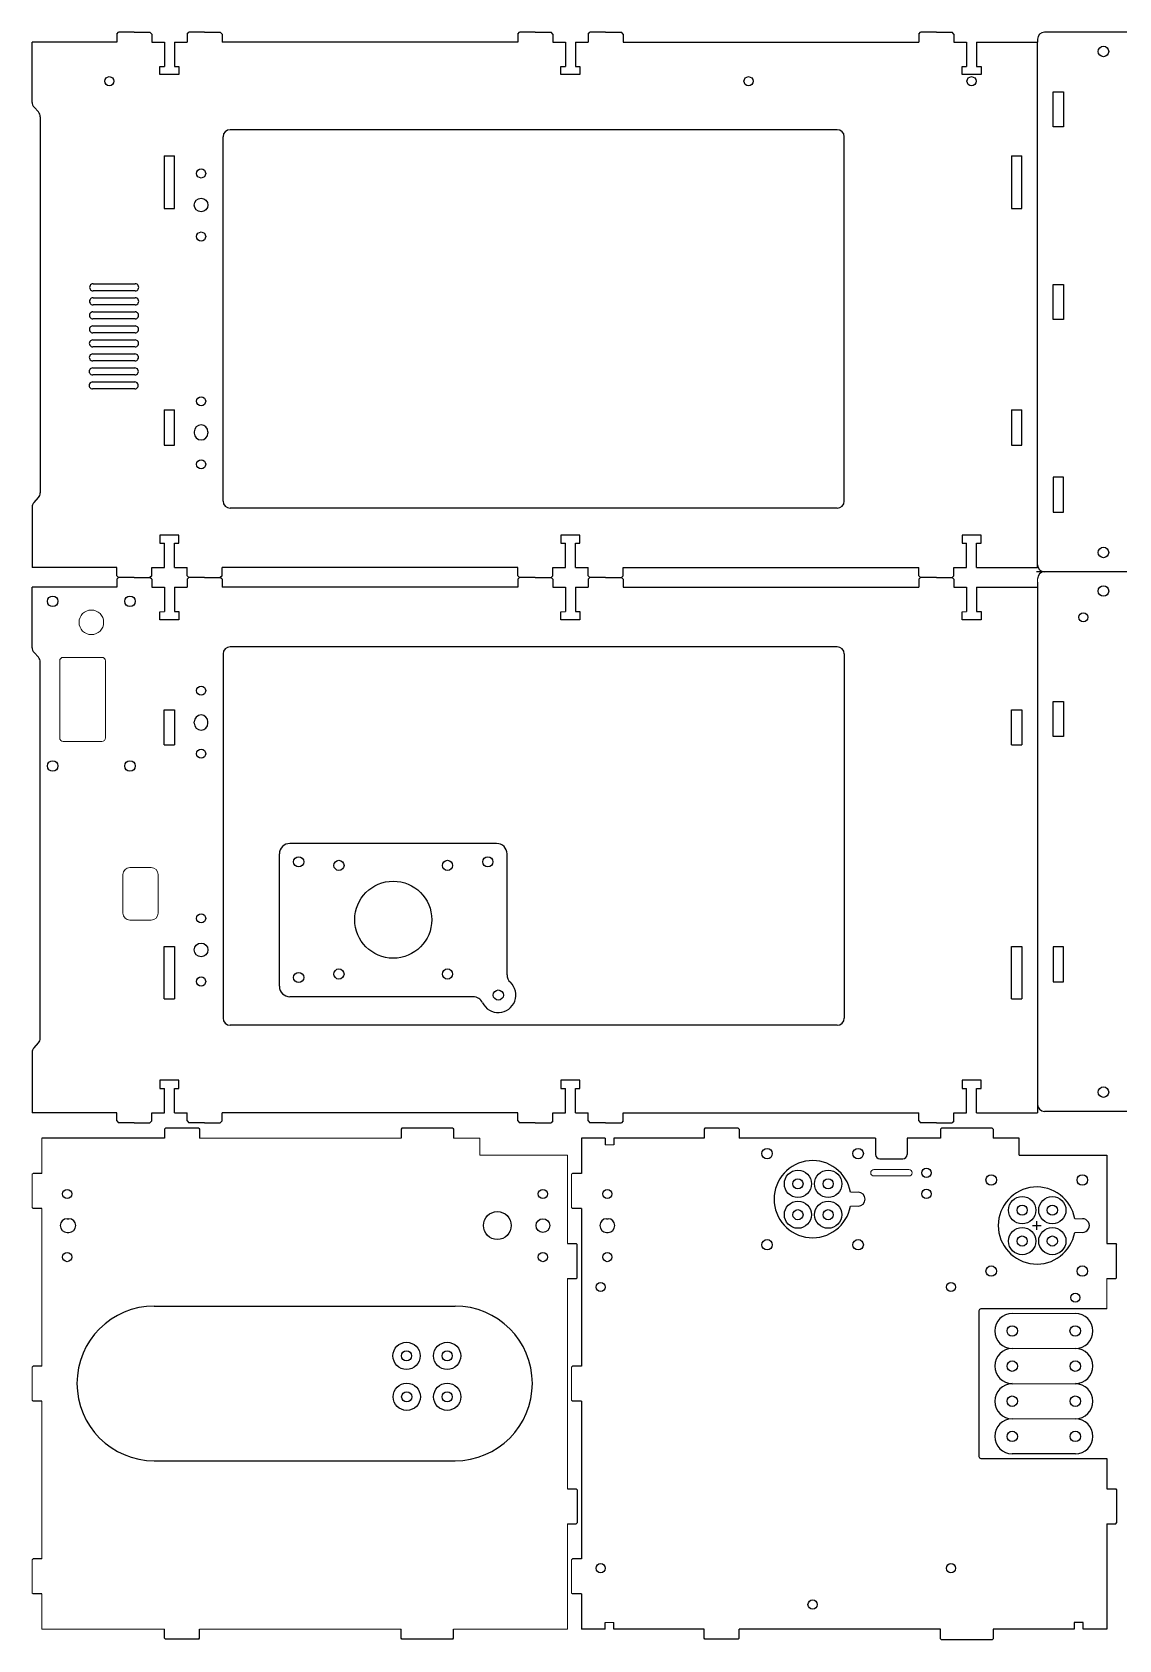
# Model space of a CAD drawing. Extents: x 141 to 715, y -757 to -299.
# Drawn here: x 141.5 to 451.7, y -757.3 to -298.5 of the extents above; entities that cross this region are included whole.
import ezdxf

# ---------------------------------------------------------------- set-up
doc = ezdxf.new("R2010")
doc.units = 0
doc.header["$MEASUREMENT"] = 0
doc.layers.get('0').update_dxf_attribs({"linetype": 'CONTINUOUS'})
doc.layers.add('DL', color=7, linetype='CONTINUOUS')
doc.layers.add('Layer 1', color=7, linetype='CONTINUOUS')

msp = doc.modelspace()

# ---------------------------------------------------------------- linework, layer by layer
for p, q in [((165.62, -301.35), (141.5, -301.35)), ((165.62, -299.05), (166.12, -298.55)), ((165.62, -299.05), (165.62, -301.35)), ((170.62, -298.55), (166.12, -298.55)), ((170.62, -298.55), (175.12, -298.55)), ((175.62, -299.05), (175.12, -298.55)), ((175.62, -299.05), (175.62, -301.35)), ((179.23, -301.35), (179.23, -308.3)), ((182.09, -301.35), (182.09, -308.3)), ((185.7, -299.05), (186.2, -298.55)), ((185.7, -299.05), (185.7, -301.35)), ((190.7, -298.55), (186.2, -298.55)), ((190.7, -298.55), (195.2, -298.55)), ((195.7, -299.05), (195.2, -298.55)), ((195.7, -299.05), (195.7, -301.35)), ((280.12, -301.35), (195.7, -301.35)), ((280.12, -299.05), (280.62, -298.55)), ((280.12, -299.05), (280.12, -301.35)), ((285.12, -298.55), (280.62, -298.55)), ((285.12, -298.55), (289.62, -298.55)), ((290.12, -299.05), (289.62, -298.55)), ((290.12, -299.05), (290.12, -301.35)), ((293.73, -301.35), (293.73, -308.3)), ((296.59, -301.35), (296.59, -308.3)), ((300.2, -299.05), (300.7, -298.55)), ((300.2, -299.05), (300.2, -301.35)), ((305.2, -298.55), (300.7, -298.55)), ((305.2, -298.55), (309.7, -298.55)), ((310.2, -299.05), (309.7, -298.55)), ((310.2, -299.05), (310.2, -301.35)), ((310.2, -301.35), (394.62, -301.35)), ((394.62, -299.05), (395.12, -298.55)), ((394.62, -299.05), (394.62, -301.35)), ((399.62, -298.55), (395.12, -298.55)), ((399.62, -298.55), (404.12, -298.55)), ((404.62, -299.05), (404.12, -298.55)), ((404.62, -299.05), (404.62, -301.35)), ((408.23, -301.35), (408.23, -308.3)), ((411.09, -301.35), (428.5, -301.35)), ((411.09, -301.35), (411.09, -308.3)), ((428.5, -451.35), (428.5, -301.35)), ((177.95, -308.31), (179.23, -308.3)), ((177.95, -310.65), (177.95, -308.31)), ((183.37, -310.65), (177.95, -310.65)), ((182.09, -308.3), (183.37, -308.3)), ((183.37, -308.3), (183.37, -310.65)), ((292.45, -308.31), (293.73, -308.3)), ((292.45, -310.65), (292.45, -308.31)), ((297.87, -310.65), (292.45, -310.65)), ((296.59, -308.3), (297.87, -308.3)), ((297.87, -308.3), (297.87, -310.65)), ((406.95, -308.31), (408.23, -308.3)), ((406.95, -310.65), (406.95, -308.31)), ((412.37, -310.65), (406.95, -310.65)), ((411.09, -308.3), (412.37, -308.3)), ((412.37, -308.3), (412.37, -310.65)), ((142.02, -319.9), (143.3, -321.3)), ((196, -432.35), (196, -328.35)), ((142.02, -432.77), (143.3, -431.37)), ((371.33, -434.35), (198, -434.35)), ((183.37, -442.05), (177.95, -442.05)), ((177.95, -442.05), (177.95, -444.4)), ((177.95, -444.4), (179.23, -444.4)), ((179.23, -451.35), (179.23, -444.4)), ((182.09, -451.35), (182.09, -444.4)), ((182.09, -444.4), (183.37, -444.4)), ((183.37, -444.4), (183.37, -442.05)), ((297.87, -442.05), (292.45, -442.05)), ((292.45, -442.05), (292.45, -444.4)), ((292.45, -444.4), (293.73, -444.4)), ((293.73, -451.35), (293.73, -444.4)), ((296.59, -451.35), (296.59, -444.4)), ((296.59, -444.4), (297.87, -444.4)), ((297.87, -444.4), (297.87, -442.05)), ((412.37, -442.05), (406.95, -442.05)), ((406.95, -442.05), (406.95, -444.4)), ((406.95, -444.4), (408.23, -444.4)), ((408.23, -451.35), (408.23, -444.4)), ((411.09, -451.35), (411.09, -444.4)), ((411.09, -444.4), (412.37, -444.4)), ((412.37, -444.4), (412.37, -442.05)), ((165.62, -451.35), (141.5, -451.35)), ((165.62, -453.65), (165.62, -451.35)), ((165.62, -453.65), (166.12, -454.15)), ((165.62, -454.65), (166.12, -454.15)), ((170.62, -454.15), (166.12, -454.15)), ((170.62, -454.15), (166.12, -454.15)), ((170.62, -454.15), (175.12, -454.15)), ((170.62, -454.15), (175.12, -454.15)), ((175.62, -453.65), (175.12, -454.15)), ((175.62, -454.65), (175.12, -454.15)), ((175.62, -453.65), (175.62, -451.35)), ((185.7, -453.65), (185.7, -451.35)), ((185.7, -453.65), (186.2, -454.15)), ((185.7, -454.65), (186.2, -454.15)), ((190.7, -454.15), (186.2, -454.15)), ((190.7, -454.15), (186.2, -454.15)), ((190.7, -454.15), (195.2, -454.15)), ((190.7, -454.15), (195.2, -454.15)), ((195.7, -453.65), (195.2, -454.15)), ((195.7, -454.65), (195.2, -454.15)), ((280.12, -451.35), (195.7, -451.35)), ((195.7, -453.65), (195.7, -451.35)), ((280.12, -453.65), (280.12, -451.35)), ((280.12, -453.65), (280.62, -454.15)), ((280.12, -454.65), (280.62, -454.15)), ((285.12, -454.15), (280.62, -454.15)), ((285.12, -454.15), (280.62, -454.15)), ((285.12, -454.15), (289.62, -454.15)), ((285.12, -454.15), (289.62, -454.15)), ((290.12, -453.65), (289.62, -454.15)), ((290.12, -454.65), (289.62, -454.15)), ((290.12, -453.65), (290.12, -451.35)), ((300.2, -453.65), (300.2, -451.35)), ((300.2, -453.65), (300.7, -454.15)), ((300.2, -454.65), (300.7, -454.15)), ((305.2, -454.15), (300.7, -454.15)), ((305.2, -454.15), (300.7, -454.15)), ((305.2, -454.15), (309.7, -454.15)), ((305.2, -454.15), (309.7, -454.15)), ((310.2, -453.65), (309.7, -454.15)), ((310.2, -454.65), (309.7, -454.15)), ((310.2, -453.65), (310.2, -451.35)), ((310.2, -451.35), (394.62, -451.35)), ((394.62, -453.65), (394.62, -451.35)), ((394.62, -453.65), (395.12, -454.15)), ((394.62, -454.65), (395.12, -454.15)), ((399.62, -454.15), (395.12, -454.15)), ((399.62, -454.15), (395.12, -454.15)), ((399.62, -454.15), (404.12, -454.15)), ((399.62, -454.15), (404.12, -454.15)), ((404.62, -453.65), (404.12, -454.15)), ((404.62, -454.65), (404.12, -454.15)), ((404.62, -453.65), (404.62, -451.35)), ((411.09, -451.35), (428.5, -451.35)), ((165.62, -456.95), (141.5, -456.95)), ((165.62, -454.65), (165.62, -456.95)), ((175.62, -454.65), (175.62, -456.95)), ((179.23, -456.95), (179.23, -463.9)), ((182.09, -456.95), (182.09, -463.9)), ((185.7, -454.65), (185.7, -456.95)), ((195.7, -454.65), (195.7, -456.95)), ((280.12, -456.95), (195.7, -456.95)), ((280.12, -454.65), (280.12, -456.95)), ((290.12, -454.65), (290.12, -456.95)), ((293.73, -456.95), (293.73, -463.9)), ((296.59, -456.95), (296.59, -463.9)), ((300.2, -454.65), (300.2, -456.95)), ((310.2, -454.65), (310.2, -456.95)), ((310.2, -456.95), (394.62, -456.95)), ((394.62, -454.65), (394.62, -456.95)), ((404.62, -454.65), (404.62, -456.95)), ((408.23, -456.95), (408.23, -463.9)), ((411.09, -456.95), (428.5, -456.95)), ((411.09, -456.95), (411.09, -463.9)), ((177.95, -463.91), (179.23, -463.9)), ((177.95, -466.25), (177.95, -463.91)), ((183.37, -466.25), (177.95, -466.25)), ((182.09, -463.9), (183.37, -463.9)), ((183.37, -463.9), (183.37, -466.25)), ((292.45, -463.91), (293.73, -463.9)), ((292.45, -466.25), (292.45, -463.91)), ((297.87, -466.25), (292.45, -466.25)), ((296.59, -463.9), (297.87, -463.9)), ((297.87, -463.9), (297.87, -466.25)), ((406.95, -463.91), (408.23, -463.9)), ((406.95, -466.25), (406.95, -463.91)), ((412.37, -466.25), (406.95, -466.25)), ((411.09, -463.9), (412.37, -463.9)), ((412.37, -463.9), (412.37, -466.25)), ((142.02, -475.54), (143.3, -476.94)), ((196, -475.95), (196, -579.95)), ((371.33, -473.95), (198, -473.95)), ((142.02, -588.4), (143.3, -587)), ((183.37, -597.65), (177.95, -597.65)), ((177.95, -597.65), (177.95, -600)), ((177.95, -600), (179.23, -600)), ((179.23, -606.95), (179.23, -600)), ((182.09, -606.95), (182.09, -600)), ((182.09, -600), (183.37, -600)), ((183.37, -600), (183.37, -597.65)), ((297.87, -597.65), (292.45, -597.65)), ((292.45, -597.65), (292.45, -600)), ((292.45, -600), (293.73, -600)), ((293.73, -606.95), (293.73, -600)), ((296.59, -606.95), (296.59, -600)), ((296.59, -600), (297.87, -600)), ((297.87, -600), (297.87, -597.65)), ((412.37, -597.65), (406.95, -597.65)), ((406.95, -597.65), (406.95, -600)), ((406.95, -600), (408.23, -600)), ((408.23, -606.95), (408.23, -600)), ((411.09, -606.95), (411.09, -600)), ((411.09, -600), (412.37, -600)), ((412.37, -600), (412.37, -597.65)), ((165.62, -606.95), (141.5, -606.95)), ((165.62, -609.25), (165.62, -606.95)), ((165.62, -609.25), (166.12, -609.75)), ((170.62, -609.75), (166.12, -609.75)), ((170.62, -609.75), (175.12, -609.75)), ((175.62, -609.25), (175.12, -609.75)), ((175.62, -609.25), (175.62, -606.95)), ((185.7, -609.25), (185.7, -606.95)), ((185.7, -609.25), (186.2, -609.75)), ((190.7, -609.75), (186.2, -609.75)), ((190.7, -609.75), (195.2, -609.75)), ((195.7, -609.25), (195.2, -609.75)), ((280.12, -606.95), (195.7, -606.95)), ((195.7, -609.25), (195.7, -606.95)), ((280.12, -609.25), (280.12, -606.95)), ((280.12, -609.25), (280.62, -609.75)), ((285.12, -609.75), (280.62, -609.75)), ((285.12, -609.75), (289.62, -609.75)), ((290.12, -609.25), (289.62, -609.75)), ((290.12, -609.25), (290.12, -606.95)), ((300.2, -609.25), (300.2, -606.95)), ((300.2, -609.25), (300.7, -609.75)), ((305.2, -609.75), (300.7, -609.75)), ((305.2, -609.75), (309.7, -609.75)), ((310.2, -609.25), (309.7, -609.75)), ((310.2, -609.25), (310.2, -606.95)), ((310.2, -606.95), (394.62, -606.95)), ((394.62, -609.25), (394.62, -606.95)), ((394.62, -609.25), (395.12, -609.75)), ((399.62, -609.75), (395.12, -609.75)), ((399.62, -609.75), (404.12, -609.75)), ((404.62, -609.25), (404.12, -609.75)), ((404.62, -609.25), (404.62, -606.95)), ((411.09, -606.95), (428.5, -606.95))]:
    msp.add_line(p, q)
for centre, radius in [((189.73, -338.85), 1.3), ((189.73, -347.85), 1.95), ((189.73, -356.85), 1.3), ((189.73, -403.85), 1.3), ((189.73, -421.85), 1.3), ((189.73, -486.45), 1.3), ((189.73, -504.45), 1.3), ((189.73, -551.45), 1.3), ((189.73, -560.45), 1.95), ((189.73, -569.45), 1.3)]:
    msp.add_circle(centre, radius)
for centre, radius, start, end in [((189.73, -412.55), 1.95, 0, 180), ((189.73, -412.95), 1.95, 180, 0), ((198, -432.35), 2, 180, 270), ((198, -475.95), 2, 90, 180), ((189.73, -495.35), 1.95, 0, 180), ((189.73, -495.75), 1.95, 180, 0)]:
    msp.add_arc(centre, radius, start, end)
at = {"layer": 'DL'}
for p, q in [((141.5, -318.55), (141.5, -301.35)), ((428.5, -300.52), (428.5, -300.52)), ((713.5, -298.52), (430.5, -298.52)), ((143.82, -322.65), (143.82, -430.02)), ((371.33, -326.35), (198, -326.35)), ((373.33, -432.35), (373.33, -328.35)), ((141.5, -434.12), (141.5, -451.35)), ((714.43, -452.52), (428.17, -452.52)), ((141.5, -474.19), (141.5, -456.95)), ((373.33, -475.95), (373.33, -579.95)), ((143.82, -585.65), (143.82, -478.29)), ((274.07, -530.07), (215.07, -530.07)), ((212.07, -570.82), (212.07, -533.07)), ((277.07, -567.51), (277.07, -533.07)), ((267.37, -573.82), (215.07, -573.82)), ((371.33, -581.95), (198, -581.95)), ((141.5, -589.75), (141.5, -606.95)), ((713.5, -606.52), (430.5, -606.52)), ((179.29, -614.14), (144.29, -614.14)), ((179.54, -611.34), (179.29, -611.59)), ((179.29, -611.59), (179.29, -614.14)), ((189.04, -611.34), (179.54, -611.34)), ((189.04, -611.34), (189.29, -611.59)), ((189.29, -611.59), (189.29, -614.14)), ((247.04, -611.34), (246.79, -611.59)), ((246.79, -611.59), (246.79, -614.14)), ((261.54, -611.34), (247.04, -611.34)), ((261.54, -611.34), (261.79, -611.59)), ((261.79, -611.59), (261.79, -614.14)), ((305.04, -614.14), (298.29, -614.14)), ((298.29, -614.14), (298.29, -624.24)), ((305.04, -614.14), (305.04, -616.09)), ((333.29, -614.14), (307.59, -614.14)), ((307.59, -614.14), (307.59, -616.09)), ((333.54, -611.34), (333.29, -611.59)), ((333.29, -611.59), (333.29, -614.14)), ((343.04, -611.34), (333.54, -611.34)), ((343.04, -611.34), (343.29, -611.59)), ((343.29, -611.59), (343.29, -614.14)), ((382.29, -614.14), (343.29, -614.14)), ((382.29, -614.14), (382.29, -618.84)), ((400.79, -614.14), (391.29, -614.14)), ((391.29, -614.14), (391.29, -618.84)), ((401.04, -611.34), (400.79, -611.59)), ((400.79, -611.59), (400.79, -614.14)), ((415.54, -611.34), (401.04, -611.34)), ((415.54, -611.34), (415.79, -611.59)), ((415.79, -611.59), (415.79, -614.14)), ((423.29, -614.14), (415.79, -614.14)), ((423.29, -619.04), (423.29, -614.14)), ((423.29, -619.04), (448.29, -619.04)), ((448.29, -619.04), (448.29, -644.24)), ((383.49, -620.04), (390.09, -620.04)), ((144.29, -624.24), (141.74, -624.24)), ((298.29, -624.24), (295.74, -624.24)), ((144.29, -634.24), (141.74, -634.24)), ((298.29, -634.24), (295.74, -634.24)), ((298.29, -634.24), (298.29, -679.24)), ((294.29, -644.24), (296.84, -644.24)), ((448.29, -644.24), (450.84, -644.24)), ((294.29, -654.24), (296.84, -654.24)), ((448.29, -654.24), (450.84, -654.24)), ((144.29, -679.24), (141.74, -679.24)), ((298.29, -679.24), (295.74, -679.24)), ((144.29, -689.24), (141.74, -689.24)), ((298.29, -689.24), (295.74, -689.24)), ((298.29, -689.24), (298.29, -734.24)), ((439.31, -704.3), (421.27, -704.3)), ((294.29, -714.24), (296.84, -714.24)), ((448.29, -714.24), (450.84, -714.24)), ((294.29, -724.24), (296.84, -724.24)), ((448.29, -724.24), (450.84, -724.24)), ((144.29, -734.24), (141.74, -734.24)), ((298.29, -734.24), (295.74, -734.24)), ((144.29, -744.24), (141.74, -744.24)), ((298.29, -744.24), (295.74, -744.24)), ((298.29, -744.24), (298.29, -754.34)), ((305.04, -754.34), (305.04, -752.38)), ((307.59, -754.34), (307.59, -752.38)), ((179.29, -756.89), (179.29, -754.34)), ((179.54, -757.14), (179.29, -756.89)), ((189.04, -757.14), (189.29, -756.89)), ((189.29, -756.89), (189.29, -754.34)), ((246.79, -756.89), (246.79, -754.34)), ((247.04, -757.14), (246.79, -756.89)), ((261.54, -757.14), (261.79, -756.89)), ((261.79, -756.89), (261.79, -754.34)), ((305.04, -754.34), (298.29, -754.34)), ((333.29, -754.34), (307.59, -754.34)), ((333.29, -756.89), (333.29, -754.34)), ((333.54, -757.14), (333.29, -756.89)), ((343.04, -757.14), (343.29, -756.89)), ((343.29, -756.89), (343.29, -754.34)), ((400.79, -754.34), (343.29, -754.34)), ((189.04, -757.14), (179.54, -757.14)), ((261.54, -757.14), (247.04, -757.14)), ((343.04, -757.14), (333.54, -757.14))]:
    msp.add_line(p, q, dxfattribs=at)
at = {"layer": 'DL', "linetype": 'ByBlock'}
for p, q in [((175.62, -301.35), (179.23, -301.35)), ((182.09, -301.35), (185.7, -301.35)), ((290.12, -301.35), (293.73, -301.35)), ((296.59, -301.35), (300.2, -301.35)), ((404.62, -301.35), (408.23, -301.35)), ((428.5, -300.52), (428.5, -301.35)), ((428.5, -450.52), (428.5, -301.35)), ((432.93, -320.52), (432.93, -315.52)), ((432.93, -315.52), (435.93, -315.52)), ((435.93, -315.52), (435.93, -325.52)), ((432.93, -325.52), (432.93, -320.52)), ((435.93, -325.52), (432.93, -325.52)), ((179.16, -333.85), (179.16, -348.85)), ((179.16, -333.85), (182.16, -333.85)), ((182.16, -348.85), (182.16, -333.85)), ((421.06, -333.85), (421.06, -348.85)), ((421.06, -333.85), (424.06, -333.85)), ((424.06, -348.85), (424.06, -333.85)), ((179.16, -348.85), (182.16, -348.85)), ((421.06, -348.85), (424.06, -348.85)), ((158.89, -370.35), (170.93, -370.35)), ((432.93, -375.52), (432.93, -370.52)), ((432.93, -370.52), (435.93, -370.52)), ((435.93, -370.52), (435.93, -380.52)), ((158.87, -374.35), (170.91, -374.35)), ((170.93, -372.35), (158.89, -372.35)), ((432.93, -380.52), (432.93, -375.52)), ((158.85, -378.35), (170.89, -378.35)), ((170.89, -380.35), (158.85, -380.35)), ((170.91, -376.35), (158.87, -376.35)), ((435.93, -380.52), (432.93, -380.52)), ((158.84, -382.35), (170.87, -382.35)), ((170.87, -384.35), (158.84, -384.35)), ((158.82, -386.35), (170.85, -386.35)), ((170.85, -388.35), (158.82, -388.35)), ((158.78, -394.35), (170.82, -394.35)), ((158.8, -390.35), (170.83, -390.35)), ((170.83, -392.35), (158.8, -392.35)), ((158.76, -398.35), (170.8, -398.35)), ((170.82, -396.35), (158.78, -396.35)), ((170.8, -400.35), (158.76, -400.35)), ((179.16, -406.35), (179.16, -416.35)), ((179.16, -406.35), (182.16, -406.35)), ((182.16, -416.35), (182.16, -406.35)), ((421.06, -406.35), (421.06, -416.35)), ((421.06, -406.35), (424.06, -406.35)), ((424.06, -416.35), (424.06, -406.35)), ((187.78, -412.55), (187.78, -412.95)), ((191.68, -412.55), (191.68, -412.95)), ((179.16, -416.35), (182.16, -416.35)), ((421.06, -416.35), (424.06, -416.35)), ((435.93, -425.52), (432.93, -425.52)), ((432.93, -425.52), (432.93, -430.52)), ((435.93, -435.52), (435.93, -425.52)), ((432.93, -430.52), (432.93, -435.52)), ((432.93, -435.52), (435.93, -435.52)), ((175.62, -451.35), (179.23, -451.35)), ((182.09, -451.35), (185.7, -451.35)), ((290.12, -451.35), (293.73, -451.35)), ((296.59, -451.35), (300.2, -451.35)), ((404.62, -451.35), (408.23, -451.35)), ((175.62, -456.95), (179.23, -456.95)), ((182.09, -456.95), (185.7, -456.95)), ((290.12, -456.95), (293.73, -456.95)), ((296.59, -456.95), (300.2, -456.95)), ((404.62, -456.95), (408.23, -456.95)), ((428.5, -455.52), (428.5, -604.52)), ((428.5, -456.95), (428.5, -606.95)), ((432.93, -494.52), (432.93, -489.52)), ((432.93, -489.52), (435.93, -489.52)), ((435.93, -489.52), (435.93, -499.52)), ((179.16, -501.95), (179.16, -491.95)), ((179.16, -491.95), (182.16, -491.95)), ((182.16, -491.95), (182.16, -501.95)), ((187.78, -495.75), (187.78, -495.35)), ((191.68, -495.75), (191.68, -495.35)), ((421.06, -501.95), (421.06, -491.95)), ((421.06, -491.95), (424.06, -491.95)), ((424.06, -491.95), (424.06, -501.95)), ((432.93, -499.52), (432.93, -494.52)), ((435.93, -499.52), (432.93, -499.52)), ((179.16, -501.95), (182.16, -501.95)), ((421.06, -501.95), (424.06, -501.95)), ((179.16, -574.45), (179.16, -559.45)), ((179.16, -559.45), (182.16, -559.45)), ((182.16, -559.45), (182.16, -574.45)), ((421.06, -574.45), (421.06, -559.45)), ((421.06, -559.45), (424.06, -559.45)), ((424.06, -559.45), (424.06, -574.45)), ((435.93, -559.52), (432.93, -559.52)), ((432.93, -559.52), (432.93, -564.52)), ((435.93, -569.52), (435.93, -559.52)), ((432.93, -564.52), (432.93, -569.52)), ((432.93, -569.52), (435.93, -569.52)), ((179.16, -574.45), (182.16, -574.45)), ((421.06, -574.45), (424.06, -574.45)), ((175.62, -606.95), (179.23, -606.95)), ((182.09, -606.95), (185.7, -606.95)), ((290.12, -606.95), (293.73, -606.95)), ((296.59, -606.95), (300.2, -606.95)), ((404.62, -606.95), (408.23, -606.95)), ((151.44, -637.15), (151.99, -637.15)), ((305.49, -637.15), (305.89, -637.15)), ((151.44, -641.05), (151.99, -641.05)), ((305.49, -641.05), (305.89, -641.05)), ((427.04, -639.1), (429.54, -639.1)), ((428.29, -640.35), (428.29, -637.85)), ((176.35, -662.09), (262.22, -662.09)), ((411.79, -663.42), (411.79, -705.05)), ((448.29, -662.92), (412.29, -662.92)), ((176.35, -706.23), (262.22, -706.23)), ((412.29, -705.55), (448.29, -705.55)), ((448.29, -724.24), (448.29, -754.34)), ((448.29, -754.34), (441.54, -754.34))]:
    msp.add_line(p, q, dxfattribs=at)
for centre, radius in [((447.33, -304.02), 1.5), ((447.33, -447.02), 1.5), ((447.33, -458.02), 1.5), ((147.36, -460.95), 1.5), ((169.42, -460.95), 1.5), ((147.36, -507.95), 1.5), ((169.42, -507.95), 1.5), ((217.57, -535.32), 1.45), ((229.07, -536.32), 1.45), ((260.07, -536.32), 1.45), ((271.57, -535.32), 1.45), ((217.57, -568.32), 1.45), ((229.07, -567.32), 1.45), ((260.07, -567.32), 1.45), ((274.57, -573.32), 1.45), ((447.33, -601.02), 1.5), ((274.29, -639.1), 3.98), ((287.29, -639.1), 1.95), ((439.29, -659.66), 1.3)]:
    msp.add_circle(centre, radius, dxfattribs=at)
at = {"layer": 'DL'}
for centre, radius in [((163.5, -312.52), 1.3), ((346, -312.52), 1.3), ((409.66, -312.52), 1.3), ((441.58, -465.52), 1.32), ((244.57, -551.82), 11), ((351.29, -618.58), 1.5), ((377.29, -618.58), 1.5), ((360.11, -627.21), 3.89), ((368.73, -627.21), 3.89), ((396.79, -624.06), 1.32), ((360.11, -627.21), 1.45), ((368.73, -627.21), 1.45), ((415.29, -626.1), 1.5), ((441.29, -626.1), 1.5), ((151.49, -630.1), 1.32), ((287.29, -630.1), 1.32), ((305.69, -630.1), 1.32), ((360.11, -636.01), 3.89), ((368.73, -636.01), 3.89), ((396.79, -630.07), 1.32), ((424.11, -634.73), 3.89), ((432.73, -634.73), 3.89), ((360.11, -636.01), 1.45), ((368.73, -636.01), 1.45), ((424.11, -634.73), 1.45), ((432.73, -634.73), 1.45), ((424.11, -643.53), 3.89), ((424.11, -643.53), 1.45), ((432.73, -643.53), 3.89), ((432.73, -643.53), 1.45), ((151.49, -648.1), 1.32), ((287.29, -648.1), 1.32), ((305.69, -648.1), 1.32), ((351.29, -644.58), 1.5), ((377.29, -644.58), 1.5), ((415.29, -652.1), 1.5), ((441.29, -652.1), 1.5), ((303.79, -656.65), 1.32), ((403.79, -656.65), 1.32), ((421.29, -669.19), 1.5), ((439.27, -669.19), 1.5), ((248.38, -676.31), 3.89), ((259.95, -676.31), 3.89), ((248.38, -676.31), 1.45), ((259.95, -676.31), 1.45), ((421.29, -679.22), 1.5), ((439.29, -679.22), 1.5), ((248.42, -687.97), 3.89), ((248.42, -687.97), 1.45), ((259.99, -687.97), 3.89), ((259.99, -687.97), 1.45), ((421.29, -689.25), 1.5), ((439.29, -689.25), 1.5), ((421.29, -699.28), 1.5), ((439.29, -699.28), 1.5), ((303.79, -736.9), 1.32), ((403.79, -736.9), 1.32), ((364.29, -747.28), 1.32)]:
    msp.add_circle(centre, radius, dxfattribs=at)
for centre, radius, start, end in [((430.5, -300.52), 2, 90, 180), ((143.5, -318.55), 2, 180, 222.439), ((141.82, -322.65), 2, 0, 42.439), ((198, -328.35), 2, 90, 180), ((371.33, -328.35), 2, 0, 90), ((141.82, -430.02), 2, 317.561, 0), ((143.5, -434.12), 2, 137.561, 180), ((371.33, -432.35), 2, 270, 360), ((430.5, -450.52), 2, 180, 270), ((430.5, -454.52), 2, 90, 180), ((143.5, -474.19), 2, 180, 222.439), ((141.82, -478.29), 2, 0, 42.439), ((371.33, -475.95), 2, 0, 90), ((215.07, -533.07), 3, 90, 180), ((274.07, -533.07), 3, 0, 90), ((280.07, -567.51), 3, 180, 226.5679), ((215.07, -570.82), 3, 180, 270), ((274.57, -573.32), 5, 205.9451, 46.5679), ((267.37, -576.82), 3, 25.9451, 90), ((198, -579.95), 2, 180, 270), ((371.33, -579.95), 2, 270, 0), ((141.82, -585.65), 2, 317.561, 0), ((143.5, -589.75), 2, 137.561, 180), ((430.5, -604.52), 2, 180, 270), ((383.49, -618.84), 1.2, 180, 270), ((390.09, -618.84), 1.2, 270, 0), ((364.29, -631.58), 11, 10.5055, 349.4944), ((377.29, -631.58), 2, 270, 90), ((176.35, -684.16), 22.07, 90, 270), ((262.22, -684.16), 22.07, 270, 90), ((421.31, -669.19), 5.02, 90.2448, 269.7552), ((439.27, -669.19), 5.02, 270.2448, 89.7552), ((421.29, -679.22), 5.02, 90.2448, 269.7552), ((439.29, -679.22), 5.02, 270.2448, 89.7552), ((421.29, -689.25), 5.02, 90.2448, 269.7552), ((439.29, -689.25), 5.02, 270.2448, 89.7552), ((421.29, -699.28), 5.02, 90.2448, 269.7552), ((439.29, -699.28), 5.02, 270.2448, 89.7552)]:
    msp.add_arc(centre, radius, start, end, dxfattribs=at)
at = {"layer": 'DL', "linetype": 'ByBlock'}
for centre, radius, start, end in [((158.89, -371.35), 1, 89.8284, 270.1716), ((170.93, -371.35), 1, 269.8284, 90.1716), ((158.87, -375.35), 1, 89.8284, 270.1716), ((170.91, -375.35), 1, 269.8284, 90.1716), ((158.85, -379.35), 1, 89.8284, 270.1716), ((170.89, -379.35), 1, 269.8284, 90.1716), ((158.83, -383.35), 1, 89.8284, 270.1716), ((170.87, -383.35), 1, 269.8284, 90.1716), ((158.81, -387.35), 1, 89.8284, 270.1716), ((170.86, -387.35), 1, 269.8284, 90.1716), ((158.78, -395.35), 1, 89.8284, 270.1716), ((158.79, -391.35), 1, 89.8284, 270.1716), ((170.82, -395.35), 1, 269.8284, 90.1716), ((170.84, -391.35), 1, 269.8284, 90.1716), ((158.76, -399.35), 1, 89.8284, 270.1716), ((170.8, -399.35), 1, 269.8284, 90.1716), ((428.29, -639.1), 11, 10.2109, 349.7891), ((151.44, -639.1), 1.95, 90, 270), ((151.99, -639.1), 1.95, 270, 90), ((305.49, -639.1), 1.95, 90, 270), ((305.89, -639.1), 1.95, 270, 90), ((441.34, -639.1), 1.95, 269.9812, 90.0188), ((412.29, -663.42), 0.5, 90, 180), ((412.29, -705.05), 0.5, 180, 270)]:
    msp.add_arc(centre, radius, start, end, dxfattribs=at)
at = {"layer": 'Layer 1', "lineweight": 9}
for points in [[(428.5, -455.52), (428.5, -455.52), (428.5, -454.52), (428.5, -454.52)], [(428.5, -455.52), (428.5, -455.52), (428.5, -455.52), (428.5, -455.52)], [(428.5, -457.02), (428.5, -457.02), (428.5, -457.02), (428.5, -457.02)], [(149.36, -477.96), (149.36, -477.4), (149.81, -476.95), (150.37, -476.95)], [(150.37, -476.95), (150.37, -476.95), (161.4, -476.95), (161.4, -476.95)], [(161.4, -476.95), (161.95, -476.95), (162.4, -477.4), (162.4, -477.96)], [(149.36, -499.95), (149.36, -499.95), (149.36, -477.96), (149.36, -477.96)], [(162.4, -477.96), (162.4, -477.96), (162.4, -499.95), (162.4, -499.95)], [(150.37, -500.95), (149.81, -500.95), (149.36, -500.5), (149.36, -499.95)], [(162.4, -499.95), (162.4, -500.5), (161.95, -500.95), (161.4, -500.95)], [(161.4, -500.95), (161.4, -500.95), (150.37, -500.95), (150.37, -500.95)], [(212.07, -570.82), (212.07, -570.82), (212.07, -533.07), (212.07, -533.07)], [(167.42, -538.95), (167.42, -537.85), (168.32, -536.95), (169.42, -536.95)], [(167.42, -549.95), (167.42, -549.95), (167.42, -538.95), (167.42, -538.95)], [(169.42, -536.95), (169.42, -536.95), (175.44, -536.95), (175.44, -536.95)], [(175.44, -536.95), (176.54, -536.95), (177.45, -537.85), (177.45, -538.95)], [(177.45, -538.95), (177.45, -538.95), (177.45, -549.95), (177.45, -549.95)], [(169.42, -551.95), (168.32, -551.95), (167.42, -551.05), (167.42, -549.95)], [(177.45, -549.95), (177.45, -551.05), (176.54, -551.95), (175.44, -551.95)], [(175.44, -551.95), (175.44, -551.95), (169.42, -551.95), (169.42, -551.95)], [(144.29, -614.14), (144.29, -614.14), (144.29, -624.24), (144.29, -624.24)], [(246.79, -614.14), (246.79, -614.14), (189.29, -614.14), (189.29, -614.14)], [(269.29, -614.14), (269.29, -614.14), (261.79, -614.14), (261.79, -614.14)], [(269.29, -619.04), (269.29, -619.04), (269.29, -614.14), (269.29, -614.14)], [(294.29, -619.04), (294.29, -619.04), (269.29, -619.04), (269.29, -619.04)], [(294.29, -644.24), (294.29, -644.24), (294.29, -619.04), (294.29, -619.04)], [(305.04, -616.09), (305.04, -616.09), (307.59, -616.09), (307.59, -616.09)], [(381.8, -623.15), (381.8, -623.15), (381.79, -623.15), (381.79, -623.15)], [(391.79, -623.15), (391.79, -623.15), (381.8, -623.15), (381.8, -623.15)], [(141.49, -624.49), (141.49, -624.49), (141.74, -624.24), (141.74, -624.24)], [(141.49, -633.99), (141.49, -633.99), (141.49, -624.49), (141.49, -624.49)], [(295.49, -624.49), (295.49, -624.49), (295.74, -624.24), (295.74, -624.24)], [(295.49, -633.99), (295.49, -633.99), (295.49, -624.49), (295.49, -624.49)], [(381.79, -624.96), (381.79, -624.96), (391.78, -624.96), (391.78, -624.96)], [(391.78, -624.96), (391.78, -624.96), (391.79, -624.96), (391.79, -624.96)], [(377.29, -629.57), (377.29, -629.57), (375.11, -629.57), (375.11, -629.57)], [(141.49, -633.99), (141.49, -633.99), (141.74, -634.24), (141.74, -634.24)], [(144.29, -634.24), (144.29, -634.24), (144.29, -679.24), (144.29, -679.24)], [(295.49, -633.99), (295.49, -633.99), (295.74, -634.24), (295.74, -634.24)], [(375.11, -633.58), (375.11, -633.58), (377.29, -633.58), (377.29, -633.58)], [(441.34, -637.15), (441.34, -637.15), (439.11, -637.15), (439.11, -637.15)], [(439.11, -641.05), (439.11, -641.05), (441.34, -641.05), (441.34, -641.05)], [(294.29, -714.24), (294.29, -706.59), (294.29, -661.88), (294.29, -654.24)], [(448.29, -654.24), (448.29, -657.07), (448.29, -660), (448.29, -662.92)], [(421.29, -664.18), (421.29, -664.18), (439.29, -664.18), (439.29, -664.18)], [(416.29, -669.19), (416.29, -669.19), (416.29, -669.19), (416.29, -669.19)], [(444.29, -669.19), (444.29, -669.19), (444.29, -669.19), (444.29, -669.19)], [(420.29, -674.21), (420.29, -674.21), (440.29, -674.21), (440.29, -674.21)], [(141.49, -679.49), (141.49, -679.49), (141.74, -679.24), (141.74, -679.24)], [(141.49, -679.49), (141.49, -679.49), (141.49, -688.99), (141.49, -688.99)], [(295.49, -679.49), (295.49, -679.49), (295.74, -679.24), (295.74, -679.24)], [(295.49, -679.49), (295.49, -679.49), (295.49, -688.99), (295.49, -688.99)], [(420.29, -684.24), (420.29, -684.24), (440.29, -684.24), (440.29, -684.24)], [(141.49, -688.99), (141.49, -688.99), (141.74, -689.24), (141.74, -689.24)], [(144.29, -689.24), (144.29, -689.24), (144.29, -734.24), (144.29, -734.24)], [(295.49, -688.99), (295.49, -688.99), (295.74, -689.24), (295.74, -689.24)], [(420.29, -694.27), (420.29, -694.27), (440.29, -694.27), (440.29, -694.27)], [(294.29, -754.34), (294.29, -754.34), (294.29, -724.24), (294.29, -724.24)], [(141.49, -734.49), (141.49, -734.49), (141.74, -734.24), (141.74, -734.24)], [(141.49, -734.49), (141.49, -734.49), (141.49, -743.99), (141.49, -743.99)], [(295.49, -734.49), (295.49, -734.49), (295.74, -734.24), (295.74, -734.24)], [(295.49, -734.49), (295.49, -734.49), (295.49, -743.99), (295.49, -743.99)], [(141.49, -743.99), (141.49, -743.99), (141.74, -744.24), (141.74, -744.24)], [(144.29, -744.24), (144.29, -744.24), (144.29, -754.34), (144.29, -754.34)], [(295.49, -743.99), (295.49, -743.99), (295.74, -744.24), (295.74, -744.24)], [(305.04, -752.38), (305.04, -752.38), (307.59, -752.38), (307.59, -752.38)], [(144.29, -754.34), (155.19, -754.34), (164.92, -754.34), (179.29, -754.34)], [(246.79, -754.34), (246.79, -754.34), (189.29, -754.34), (189.29, -754.34)], [(261.79, -754.34), (275.51, -754.34), (283.9, -754.34), (294.29, -754.34)]]:
    msp.add_open_spline(points, degree=3, dxfattribs=at)
for points, knots in [([(161.9, -466.95), (161.9, -465.02), (160.33, -463.45), (158.39, -463.45), (158.39, -463.45), (156.45, -463.45), (154.88, -465.02), (154.88, -466.95), (154.88, -466.95), (154.88, -468.89), (156.45, -470.45), (158.39, -470.45), (158.39, -470.45), (160.33, -470.45), (161.9, -468.89), (161.9, -466.95)], [0, 0, 0, 0, 0.25, 0.25, 0.25, 0.25, 0.5, 0.5, 0.5, 0.5, 0.75, 0.75, 0.75, 0.75, 1, 1, 1, 1]), ([(381.79, -623.15), (381.29, -623.15), (380.89, -623.56), (380.89, -624.06), (380.89, -624.06), (380.89, -624.55), (381.29, -624.96), (381.79, -624.96)], [0.625, 0.625, 0.625, 0.625, 0.75, 0.75, 0.75, 0.75, 0.875, 0.875, 0.875, 0.875]), ([(391.79, -624.96), (392.28, -624.96), (392.69, -624.55), (392.69, -624.06), (392.69, -624.06), (392.69, -623.56), (392.28, -623.15), (391.79, -623.15)], [0.125, 0.125, 0.125, 0.125, 0.25, 0.25, 0.25, 0.25, 0.375, 0.375, 0.375, 0.375])]:
    msp.add_open_spline(points, degree=3, knots=knots, dxfattribs=at)
at = {"layer": 'Layer 1', "lineweight": -2}
for points in [[(296.84, -644.24), (296.84, -644.24), (297.09, -644.49), (297.09, -644.49)], [(297.09, -653.99), (297.09, -653.99), (297.09, -644.49), (297.09, -644.49)], [(450.84, -644.24), (450.84, -644.24), (451.09, -644.49), (451.09, -644.49)], [(451.09, -653.99), (451.09, -653.99), (451.09, -644.49), (451.09, -644.49)], [(296.84, -654.24), (296.84, -654.24), (297.09, -653.99), (297.09, -653.99)], [(450.84, -654.24), (450.84, -654.24), (451.09, -653.99), (451.09, -653.99)], [(448.29, -705.55), (448.29, -705.55), (448.29, -714.24), (448.29, -714.24)], [(296.84, -714.24), (296.84, -714.24), (297.09, -714.49), (297.09, -714.49)], [(297.09, -714.49), (297.09, -714.49), (297.09, -723.99), (297.09, -723.99)], [(450.84, -714.24), (450.84, -714.24), (451.09, -714.49), (451.09, -714.49)], [(451.09, -714.49), (451.09, -714.49), (451.09, -723.99), (451.09, -723.99)], [(296.84, -724.24), (296.84, -724.24), (297.09, -723.99), (297.09, -723.99)], [(450.84, -724.24), (450.84, -724.24), (451.09, -723.99), (451.09, -723.99)], [(400.79, -757.1), (400.79, -757.1), (400.79, -754.34), (400.79, -754.34)], [(438.99, -754.34), (438.99, -754.34), (415.79, -754.34), (415.79, -754.34)], [(401.04, -757.35), (401.04, -757.35), (400.79, -757.1), (400.79, -757.1)], [(415.54, -757.35), (415.54, -757.35), (401.04, -757.35), (401.04, -757.35)]]:
    msp.add_open_spline(points, degree=3, dxfattribs=at)
at = {"layer": 'Layer 1', "color": 0, "linetype": 'ByBlock'}
for points in [[(441.54, -752.38), (441.54, -752.38), (438.99, -752.38), (438.99, -752.38)], [(438.99, -752.38), (438.99, -752.38), (438.99, -754.34), (438.99, -754.34)], [(441.54, -754.34), (441.54, -754.34), (441.54, -752.38), (441.54, -752.38)]]:
    msp.add_open_spline(points, degree=3, dxfattribs=at)
at = {"layer": 'Layer 1'}
for points in [[(415.79, -754.34), (415.79, -754.34), (415.79, -757.1), (415.79, -757.1)], [(415.79, -757.1), (415.79, -757.1), (415.54, -757.35), (415.54, -757.35)]]:
    msp.add_open_spline(points, degree=3, dxfattribs=at)

doc.saveas('drawing.dxf')
